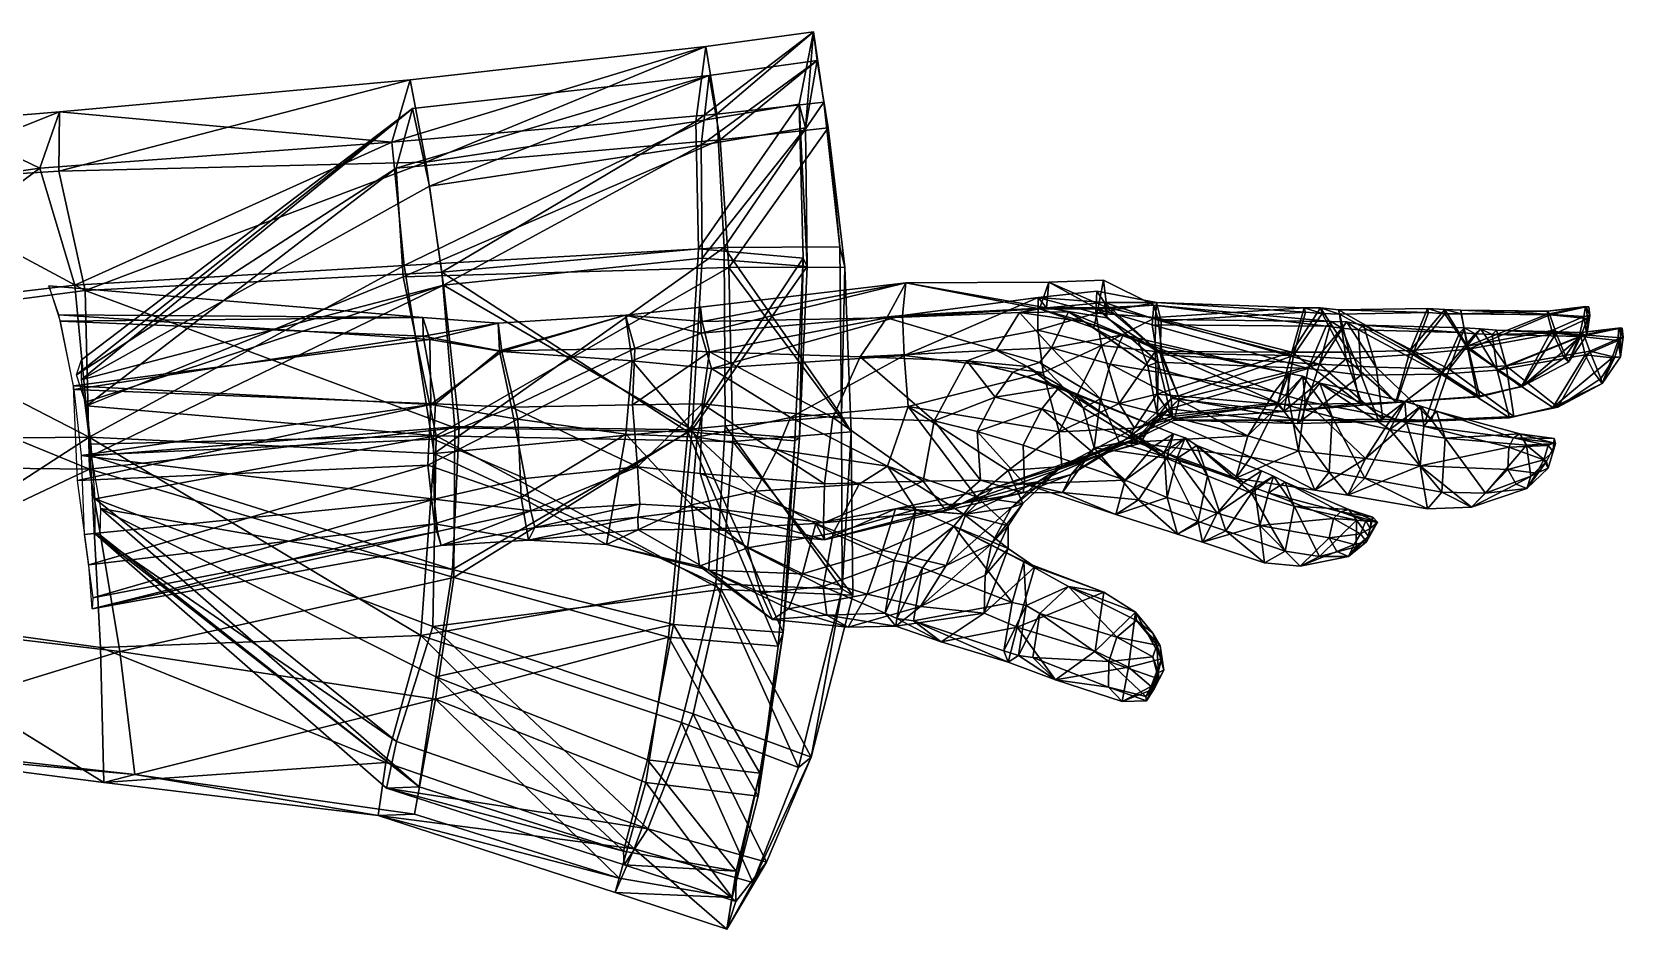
# Model space of a CAD drawing. Extents: x -64 to 64, y 0 to 156.
# Drawn here: x 41.94 to 63.91, y 111.47 to 123.87 of the extents above; entities that cross this region are included whole.
import ezdxf

# ---------------------------------------------------------------- set-up
doc = ezdxf.new("R2010")
doc.units = 0
doc.layers.add('shirts_sode', color=250, linetype='CONTINUOUS')
doc.layers.add('skin', color=250, linetype='CONTINUOUS')

msp = doc.modelspace()

# ---------------------------------------------------------------- meshes
at = {"layer": 'shirts_sode', "color": 250}
mesh = msp.add_polyface(dxfattribs=at)
corners = [(52.620612, 122.543221, 1.475917), (52.784213, 123.471459, -1.594135), (51.182075, 122.300721, 1.30367), (51.292857, 123.266457, -1.605441), (52.644947, 120.627045, 3.363917), (51.195625, 120.742905, 3.112313), (51.445278, 122.375702, -4.987808), (52.936279, 122.543465, -5.166666), (51.562198, 120.611702, -7.338428), (47.06583, 120.4832, -6.778331), (53.167217, 120.617378, -7.747781), (51.619713, 118.210022, -8.977443), (47.519707, 118.288116, -7.796187), (53.253609, 118.342384, -9.62451), (51.055576, 118.368683, 3.725294), (52.538067, 118.254868, 3.97111), (52.315586, 115.572235, 3.16816), (51.455952, 116.166916, -9.6789), (53.276329, 116.088219, -10.539282), (51.247386, 123.663643, -1.59485), (52.731532, 123.867936, -1.588747), (51.10696, 122.630089, 1.517515), (52.535247, 122.869118, 1.691462), (51.146042, 120.869347, 3.488569), (52.588504, 120.743805, 3.74238), (51.395424, 122.731628, -5.163879), (52.877453, 122.897903, -5.34284), (51.500934, 120.887474, -7.622125), (53.09428, 120.898041, -8.023787), (51.514896, 118.426956, -9.263699), (47.493328, 118.044029, -8.647459), (53.117413, 118.565369, -9.958086), (52.47541, 118.218743, 4.333421), (50.9949, 118.342598, 4.088996), (53.129532, 116.17189, -10.877325), (51.382561, 116.244194, -10.047707)]
mesh.append_faces([[corners[k] for k in face] for face in [(0, 1, 2), (3, 2, 1), (4, 0, 5), (2, 5, 0), (1, 6, 3), (7, 6, 1), (8, 9, 6), (8, 6, 7), (10, 8, 7), (11, 12, 8), (10, 13, 8), (11, 8, 13), (4, 14, 15), (4, 5, 14), (15, 14, 16), (17, 12, 11), (18, 11, 13), (19, 20, 21), (22, 21, 20), (23, 22, 24), (21, 22, 23), (20, 19, 25), (25, 26, 20), (27, 26, 25), (27, 28, 26), (29, 27, 30), (28, 27, 31), (29, 31, 27), (0, 22, 20), (20, 1, 0), (0, 4, 22), (24, 22, 4), (1, 20, 26), (7, 1, 26), (7, 26, 28), (10, 7, 28), (28, 31, 10), (13, 10, 31), (15, 32, 24), (4, 15, 24), (15, 16, 32), (24, 33, 23), (32, 33, 24), (34, 13, 31), (35, 29, 30), (31, 29, 34)]], dxfattribs={"color": 250})
mesh = msp.add_polyface(dxfattribs=at)
corners = [(46.968399, 121.986694, -4.728147), (47.06583, 120.4832, -6.778331), (42.692421, 118.702797, -3.091952), (47.519707, 118.288116, -7.796187), (42.759139, 118.170647, -3.359201), (47.430679, 121.73819, 1.063996), (47.192771, 122.807953, -1.616459), (42.617153, 119.061829, -1.268432), (42.624138, 119.337387, -1.776302), (42.556702, 119.129333, -2.515026), (42.814628, 117.41581, -3.145235), (51.292857, 123.266457, -1.605441), (51.182075, 122.300721, 1.30367), (51.195625, 120.742905, 3.112313), (47.623252, 120.368263, 2.734727), (51.445278, 122.375702, -4.987808), (51.562198, 120.611702, -7.338428), (51.055576, 118.368683, 3.725294), (47.838573, 118.416336, 3.064937), (47.746425, 116.442314, 2.574942), (42.755245, 118.012719, -0.739742), (42.663967, 118.749428, -0.767605), (47.078182, 120.642219, -7.077083), (46.911121, 122.342979, -4.902421), (42.529865, 120.368721, -6.420964), (42.731457, 118.271492, -7.44292), (47.493328, 118.044029, -8.647459), (47.599266, 120.548615, 3.13324), (42.672542, 120.296532, 2.490782), (47.377841, 122.068627, 1.28315), (42.309299, 121.945519, 0.926407), (47.161147, 123.206009, -1.590263), (42.321437, 122.762718, -1.451497), (51.247386, 123.663643, -1.59485), (51.10696, 122.630089, 1.517515), (51.146042, 120.869347, 3.488569), (51.395424, 122.731628, -5.163879), (51.500934, 120.887474, -7.622125), (47.780655, 118.397957, 3.432532), (50.9949, 118.342598, 4.088996), (47.766758, 116.331581, 3.00436), (42.734825, 117.827538, 2.506338)]
mesh.append_faces([[corners[k] for k in face] for face in [(0, 1, 2), (1, 3, 2), (4, 2, 3), (5, 6, 7), (8, 7, 6), (8, 6, 9), (0, 9, 6), (4, 3, 10), (11, 5, 12), (11, 6, 5), (13, 12, 14), (5, 14, 12), (15, 0, 11), (6, 11, 0), (0, 15, 1), (1, 16, 3), (13, 14, 17), (18, 17, 14), (18, 19, 17), (20, 19, 18), (20, 18, 14), (14, 5, 7), (21, 14, 7), (21, 20, 14), (22, 23, 24), (22, 25, 26), (27, 28, 29), (30, 29, 28), (29, 30, 31), (31, 32, 23), (33, 34, 29), (31, 33, 29), (29, 34, 27), (35, 27, 34), (31, 23, 33), (36, 33, 23), (23, 22, 36), (37, 36, 22), (22, 26, 37), (38, 39, 40), (35, 39, 27), (38, 27, 39), (27, 38, 28), (41, 28, 38), (41, 38, 40)]], dxfattribs={"color": 250})
mesh = msp.add_polyface(dxfattribs=at)
corners = [(42.692421, 118.702797, -3.091952), (42.556702, 119.129333, -2.515026), (46.968399, 121.986694, -4.728147), (39.061859, 115.892174, -5.549567), (35.587253, 116.007454, -4.809494), (38.961926, 114.010934, -3.591652), (34.786591, 114.916618, -0.626038), (39.15131, 114.078201, -0.691636), (38.976708, 118.23185, -6.555407), (43.360249, 113.610657, -1.269363), (43.152378, 115.308288, 1.460686), (38.55804, 115.850456, 1.919684), (42.930924, 113.501016, -4.473636), (42.886963, 115.36483, -6.610193), (42.731457, 118.271492, -7.44292), (42.049496, 121.982567, -4.252244), (42.529865, 120.368721, -6.420964), (46.911121, 122.342979, -4.902421), (47.078182, 120.642219, -7.077083), (42.734825, 117.827538, 2.506338), (38.215694, 117.876862, 2.183449), (35.988373, 120.275955, 1.84598), (37.936184, 121.994888, 1.296479), (38.15213, 119.702873, 2.517026), (36.670277, 121.557419, 0.877793), (38.69241, 123.397446, -1.423399), (35.152477, 116.306038, 1.554147), (39.885597, 121.793686, 0.97687), (42.321437, 122.762718, -1.451497), (42.309299, 121.945519, 0.926407), (42.672542, 120.296532, 2.490782), (40.704349, 122.629303, -1.440724), (37.925655, 122.198311, -4.105035), (40.100018, 121.703316, -4.129963), (39.379059, 119.997879, -5.881981), (36.832539, 120.485862, -5.155797), (36.624088, 122.249741, -1.349911), (47.161147, 123.206009, -1.590263), (35.512711, 117.960808, 2.344867)]
mesh.append_faces([[corners[k] for k in face] for face in [(0, 1, 2), (3, 4, 5), (5, 6, 7), (8, 4, 3), (9, 7, 10), (11, 10, 7), (12, 5, 9), (7, 9, 5), (13, 3, 12), (5, 12, 3), (14, 3, 13), (14, 8, 3), (15, 16, 17), (14, 18, 16), (10, 11, 19), (20, 19, 11), (21, 22, 23), (24, 25, 22), (11, 7, 6), (11, 26, 20), (27, 28, 29), (27, 22, 25), (27, 23, 22), (27, 29, 30), (27, 30, 23), (31, 27, 25), (31, 28, 27), (31, 15, 28), (31, 25, 32), (33, 31, 32), (33, 15, 31), (33, 34, 15), (33, 32, 35), (33, 35, 34), (36, 25, 24), (36, 32, 25), (8, 14, 34), (8, 34, 35), (16, 34, 14), (16, 15, 34), (28, 37, 29), (15, 17, 28), (20, 38, 23), (23, 30, 19), (23, 19, 20)]], dxfattribs={"color": 250})
mesh = msp.add_polyface(dxfattribs=at)
corners = [(47.28791, 113.44117, -1.696298), (47.518661, 114.958831, 1.030807), (42.886375, 117.285911, -0.997074), (42.878491, 116.921867, -1.95122), (42.812569, 116.933121, -2.593559), (46.83548, 113.422639, -4.93777), (47.477695, 115.65538, -8.118913), (42.814628, 117.41581, -3.145235), (47.519707, 118.288116, -7.796187), (47.746425, 116.442314, 2.574942), (42.755245, 118.012719, -0.739742), (50.442291, 113.814498, 1.145724), (50.80035, 115.684005, 2.928132), (50.109196, 112.549576, -2.205672), (50.119199, 112.361169, -5.756189), (50.446663, 112.862008, -8.200954), (51.072621, 114.44954, -9.490064), (46.975155, 114.065682, -6.734549), (51.055576, 118.368683, 3.725294), (51.455952, 116.166916, -9.6789), (47.223587, 113.064186, -1.578853), (43.360249, 113.610657, -1.269363), (47.511134, 114.652267, 1.287706), (43.152378, 115.308288, 1.460686), (46.721307, 113.04519, -5.004845), (42.930924, 113.501016, -4.473636), (42.886963, 115.36483, -6.610193), (47.309826, 115.531578, -8.46026), (42.731457, 118.271492, -7.44292), (47.493328, 118.044029, -8.647459), (47.766758, 116.331581, 3.00436), (42.734825, 117.827538, 2.506338), (50.416595, 113.499084, 1.390424), (50.72858, 115.506507, 3.279379), (50.050941, 112.180809, -2.062033), (49.993405, 111.981652, -5.768967), (50.256329, 112.585664, -8.41886), (50.911091, 114.330757, -9.766514), (46.826122, 113.775323, -6.965725), (50.9949, 118.342598, 4.088996), (51.382561, 116.244194, -10.047707)]
mesh.append_faces([[corners[k] for k in face] for face in [(0, 1, 2), (3, 0, 2), (3, 4, 0), (5, 0, 4), (6, 7, 8), (1, 9, 2), (10, 2, 9), (11, 12, 1), (9, 1, 12), (13, 11, 1), (0, 13, 1), (0, 5, 13), (14, 13, 5), (15, 6, 16), (14, 5, 15), (17, 5, 4), (17, 7, 6), (17, 4, 7), (17, 6, 15), (17, 15, 5), (12, 18, 9), (19, 6, 8), (20, 21, 22), (23, 22, 21), (24, 21, 20), (24, 25, 21), (26, 27, 28), (29, 28, 27), (22, 23, 30), (31, 30, 23), (32, 22, 33), (30, 33, 22), (34, 22, 32), (34, 20, 22), (35, 24, 34), (20, 34, 24), (36, 37, 27), (35, 36, 24), (38, 25, 24), (38, 27, 26), (38, 26, 25), (38, 36, 27), (38, 24, 36), (33, 30, 39), (40, 29, 27)]], dxfattribs={"color": 250})
mesh = msp.add_polyface(dxfattribs=at)
corners = [(50.442291, 113.814498, 1.145724), (51.992877, 113.629699, 1.048537), (50.80035, 115.684005, 2.928132), (52.315586, 115.572235, 3.16816), (51.662609, 112.275391, -2.31447), (50.109196, 112.549576, -2.205672), (50.119199, 112.361169, -5.756189), (51.661431, 111.854234, -5.833063), (51.072621, 114.44954, -9.490064), (52.698941, 113.848313, -10.111711), (52.08569, 112.400689, -8.775933), (50.446663, 112.862008, -8.200954), (51.055576, 118.368683, 3.725294), (51.455952, 116.166916, -9.6789), (47.477695, 115.65538, -8.118913), (53.276329, 116.088219, -10.539282), (51.619713, 118.210022, -8.977443), (52.246856, 115.384338, 3.514517), (51.970081, 113.311523, 1.289841), (50.72858, 115.506507, 3.279379), (50.416595, 113.499084, 1.390424), (51.609444, 111.91188, -2.156034), (50.050941, 112.180809, -2.062033), (49.993405, 111.981652, -5.768967), (51.536836, 111.474244, -5.823739), (50.256329, 112.585664, -8.41886), (51.892807, 112.118562, -8.983734), (50.911091, 114.330757, -9.766514), (52.52464, 113.707184, -10.454544), (52.47541, 118.218743, 4.333421), (50.9949, 118.342598, 4.088996), (53.129532, 116.17189, -10.877325), (53.253609, 118.342384, -9.62451), (51.382561, 116.244194, -10.047707), (47.309826, 115.531578, -8.46026), (51.514896, 118.426956, -9.263699)]
mesh.append_faces([[corners[k] for k in face] for face in [(0, 1, 2), (3, 2, 1), (1, 0, 4), (5, 4, 0), (4, 5, 6), (6, 7, 4), (8, 9, 10), (10, 11, 8), (6, 11, 7), (10, 7, 11), (2, 3, 12), (13, 8, 14), (15, 9, 13), (8, 13, 9), (15, 13, 16), (17, 18, 19), (20, 19, 18), (18, 21, 20), (22, 20, 21), (21, 23, 22), (24, 23, 21), (25, 26, 27), (28, 27, 26), (23, 24, 25), (26, 25, 24), (17, 3, 18), (1, 18, 3), (4, 21, 1), (18, 1, 21), (7, 24, 4), (21, 4, 24), (9, 28, 26), (10, 9, 26), (10, 26, 24), (7, 10, 24), (17, 29, 3), (30, 29, 17), (17, 19, 30), (31, 28, 9), (15, 31, 9), (15, 32, 31), (33, 34, 27), (27, 28, 33), (31, 33, 28), (33, 31, 35)]], dxfattribs={"color": 250})
at = {"layer": 'skin', "color": 250}
mesh = msp.add_polyface(dxfattribs=at)
corners = [(48.379368, 119.845459, -0.743464), (50.136528, 119.954224, -0.736372), (48.429096, 119.452713, 0.600245), (48.39632, 119.462158, -2.089383), (48.560806, 118.685364, -2.985954), (50.267544, 119.495949, -2.453973), (15.084571, 120.776764, -2.884468), (18.112642, 120.938728, -2.765112), (15.112987, 121.282227, -0.971346), (18.289597, 121.457367, -0.984048), (15.073586, 120.791153, 0.63922), (18.155706, 121.101677, 0.674052), (15.031249, 119.701271, 2.008968), (17.575287, 119.768768, 1.985738), (17.412228, 119.950714, -4.179911), (15.033746, 119.687797, -4.21403), (17.022417, 118.246208, -4.701697), (17.074663, 118.238396, 2.819344), (20.254829, 118.244888, -4.529907), (20.514679, 119.734421, -4.02036), (20.721357, 120.922081, -2.717237), (20.81879, 121.485123, -1.005445), (20.748539, 121.087708, 0.644719), (20.572868, 120.086136, 1.936731), (20.294977, 118.497254, 2.796577), (42.517624, 118.928261, -3.273546), (47.342346, 119.66481, -2.026204), (42.328686, 119.872757, -2.397151), (47.513412, 118.72969, -2.930016), (42.308819, 119.957253, 0.540664), (47.434509, 119.617104, 0.514085), (42.513935, 118.977814, 1.451513), (47.449204, 118.719986, 1.074775), (42.172432, 120.35997, -0.876591), (47.338039, 119.921555, -0.814556), (42.61697, 118.01654, -3.608908), (47.485748, 118.240806, -3.057846), (42.56979, 117.671936, 1.461322), (47.406914, 117.884239, 0.917681), (48.647827, 118.517197, 1.231057), (48.750496, 117.698753, -2.758205)]
mesh.append_faces([[corners[k] for k in face] for face in [(0, 1, 2), (3, 1, 0), (4, 5, 3), (6, 7, 8), (9, 8, 7), (10, 8, 11), (9, 11, 8), (12, 10, 13), (11, 13, 10), (14, 15, 16), (17, 12, 13), (14, 7, 6), (18, 14, 16), (19, 14, 18), (7, 20, 9), (21, 9, 20), (11, 9, 22), (21, 22, 9), (11, 23, 13), (22, 23, 11), (13, 24, 17), (24, 13, 23), (19, 20, 7), (7, 14, 19), (25, 26, 27), (26, 25, 28), (29, 30, 31), (32, 31, 30), (33, 34, 29), (30, 29, 34), (33, 27, 34), (26, 34, 27), (35, 28, 25), (28, 35, 36), (37, 31, 32), (38, 37, 32), (4, 28, 36), (3, 26, 28), (3, 28, 4), (39, 38, 32), (2, 39, 32), (2, 32, 30), (0, 2, 30), (0, 30, 34), (0, 34, 26), (0, 26, 3), (40, 4, 36)]], dxfattribs={"color": 250})
mesh = msp.add_polyface(dxfattribs=at)
corners = [(57.520519, 119.430107, 0.639628), (57.546772, 119.407852, 0.226558), (57.786812, 118.80088, 0.093252), (56.7496, 120.128326, 0.877027), (57.533535, 119.869537, 0.961298), (56.785458, 120.062576, -0.193996), (57.493439, 119.895592, -0.086944), (57.351494, 119.255043, -1.787173), (56.474613, 119.861321, -1.933728), (57.223026, 119.593048, -2.143461), (57.491131, 119.307282, -1.376871), (57.410702, 119.822739, -1.10901), (56.661468, 120.039352, -1.154526), (56.711708, 119.536147, 2.269201), (57.453575, 119.920249, 1.978519), (57.450207, 119.454673, 2.249077), (56.631291, 119.981528, 1.954227), (55.835896, 120.198028, 1.359292), (56.647747, 120.288078, 1.45883), (55.983406, 120.40908, -0.747063), (56.73959, 120.439422, -0.595587), (55.578743, 119.993546, -2.367323), (56.255749, 119.999184, -2.595155), (56.017281, 119.503792, -2.882365), (55.257111, 119.470124, -2.95674), (55.854565, 120.04084, -1.443355), (56.602169, 119.778961, -1.551595), (55.853329, 119.298661, -3.097731), (55.684013, 119.244782, -3.378444), (55.951839, 120.058082, 0.198873), (56.785126, 119.918907, 0.469348), (55.83102, 119.746093, 2.058037), (55.904984, 119.162673, 2.216341), (57.471447, 120.12738, 1.492221), (57.433697, 120.092758, -0.631965), (57.009548, 119.681206, -2.662136), (56.828049, 119.276574, -3.049013), (56.954994, 118.73574, 2.163487), (59.09969, 118.897812, -3.365121)]
mesh.append_faces([[corners[k] for k in face] for face in [(0, 1, 2), (3, 0, 4), (5, 6, 1), (7, 8, 9), (10, 11, 12), (13, 14, 15), (16, 14, 13), (17, 3, 18), (19, 12, 20), (21, 22, 8), (20, 5, 19), (22, 21, 23), (24, 23, 21), (25, 12, 19), (21, 8, 25), (26, 10, 12), (26, 25, 8), (26, 12, 25), (7, 10, 26), (7, 26, 8), (27, 24, 28), (27, 23, 24), (29, 19, 5), (29, 3, 17), (30, 0, 3), (30, 29, 5), (30, 3, 29), (1, 0, 30), (1, 30, 5), (31, 13, 32), (31, 16, 13), (3, 4, 33), (3, 33, 18), (16, 18, 33), (16, 33, 14), (17, 18, 16), (17, 16, 31), (5, 20, 34), (5, 34, 6), (34, 20, 12), (34, 12, 11), (35, 9, 8), (35, 8, 22), (23, 36, 35), (23, 35, 22), (15, 37, 13), (35, 36, 38)]], dxfattribs={"color": 250})
mesh = msp.add_polyface(dxfattribs=at)
corners = [(51.19387, 118.727914, -3.350657), (50.231136, 118.716507, -3.162422), (50.299854, 117.857918, -2.966349), (51.166321, 117.769349, -3.072624), (53.376335, 119.380456, -3.475615), (53.74728, 119.915711, -2.063487), (51.296394, 119.450188, -2.811824), (50.267544, 119.495949, -2.453973), (51.048328, 117.333404, 2.088674), (50.142292, 118.312866, 1.623153), (51.126026, 118.270629, 1.965383), (51.933506, 117.522185, 2.578449), (50.229069, 119.325782, 0.891489), (51.32473, 119.219993, 1.246527), (51.194263, 119.868759, -1.702274), (50.136528, 119.954224, -0.736372), (51.173683, 120.063331, -0.65237), (51.181179, 119.708076, 0.566786), (54.007591, 120.402702, -0.549156), (53.962013, 119.951163, 1.127175), (51.319832, 117.286927, -2.026283), (52.999428, 118.540261, -3.772142), (52.229858, 118.093917, 2.397006), (52.416786, 118.542563, 1.952638), (54.03822, 118.692069, 2.044148), (53.753784, 117.86946, 2.302743), (53.363053, 117.62265, 2.768628), (53.984837, 119.396583, 1.853732), (52.884148, 117.626817, -3.557189), (54.248691, 117.663476, -3.807973), (50.332283, 117.342514, -2.031225), (48.750496, 117.698753, -2.758205), (48.829967, 117.251015, -2.03653), (48.429096, 119.452713, 0.600245), (48.39632, 119.462158, -2.089383), (48.560806, 118.685364, -2.985954), (48.647827, 118.517197, 1.231057), (49.872234, 116.787605, 0.946742), (48.693947, 117.436401, 0.675138)]
mesh.append_faces([[corners[k] for k in face] for face in [(0, 1, 2), (3, 0, 2), (4, 5, 6), (1, 0, 6), (1, 6, 7), (8, 9, 10), (8, 10, 11), (10, 9, 12), (10, 12, 13), (14, 6, 5), (14, 7, 6), (15, 7, 14), (15, 14, 16), (17, 15, 16), (17, 16, 18), (17, 18, 19), (12, 15, 17), (12, 17, 13), (2, 20, 3), (6, 0, 21), (6, 21, 4), (18, 16, 14), (18, 14, 5), (10, 22, 11), (23, 24, 25), (26, 11, 22), (13, 19, 27), (17, 19, 13), (23, 22, 10), (23, 10, 13), (25, 26, 22), (25, 22, 23), (27, 23, 13), (0, 3, 28), (0, 28, 21), (21, 28, 29), (30, 20, 2), (31, 32, 2), (33, 15, 12), (34, 7, 15), (7, 35, 1), (36, 33, 12), (9, 36, 12), (35, 31, 2), (35, 2, 1), (9, 37, 38), (9, 38, 36)]], dxfattribs={"color": 250})
mesh = msp.add_polyface(dxfattribs=at)
corners = [(54.837086, 117.204742, -0.176272), (55.212841, 117.563461, -1.039876), (53.866592, 117.280052, -0.892441), (55.241242, 118.820771, -4.126309), (54.993027, 118.346681, -4.240346), (55.884571, 118.65915, -4.311389), (54.147492, 117.270393, 3.013193), (54.810063, 117.206016, 2.484123), (54.671185, 117.040802, 3.158131), (55.832859, 117.653488, 0.126291), (55.46835, 117.298553, 0.808095), (54.851944, 119.324746, -3.677664), (55.487339, 119.16697, -3.843849), (55.684013, 119.244782, -3.378444), (55.257111, 119.470124, -2.95674), (53.74728, 119.915711, -2.063487), (53.376335, 119.380456, -3.475615), (55.578743, 119.993546, -2.367323), (55.854565, 120.04084, -1.443355), (55.983406, 120.40908, -0.747063), (54.007591, 120.402702, -0.549156), (55.951839, 120.058082, 0.198873), (53.962013, 119.951163, 1.127175), (55.835896, 120.198028, 1.359292), (55.83102, 119.746093, 2.058037), (55.904984, 119.162673, 2.216341), (53.984837, 119.396583, 1.853732), (54.03822, 118.692069, 2.044148), (53.753784, 117.86946, 2.302743), (54.985794, 117.444953, 2.27586), (56.125286, 118.344962, 2.128235), (55.419922, 117.808959, 2.190177), (54.397942, 118.495095, -4.108632), (52.999428, 118.540261, -3.772142), (54.558037, 117.25882, -3.068548), (55.63044, 117.50068, -3.256852), (55.040817, 117.6746, -3.855764), (54.779308, 117.355324, -2.07745), (54.248691, 117.663476, -3.807973), (52.869217, 117.087815, -2.809662), (53.363053, 117.62265, 2.768628), (53.005802, 116.942986, 2.992053), (52.416786, 118.542563, 1.952638), (55.645836, 117.625573, -3.958564), (55.630039, 118.159295, -4.389101), (55.625488, 117.35427, 1.812107), (55.41948, 117.04621, 2.048626)]
mesh.append_faces([[corners[k] for k in face] for face in [(0, 1, 2), (3, 4, 5), (6, 7, 8), (9, 1, 0), (10, 9, 0), (11, 3, 12), (13, 11, 12), (14, 15, 16), (14, 17, 15), (11, 13, 14), (11, 14, 16), (18, 19, 20), (21, 22, 20), (21, 20, 19), (21, 23, 22), (24, 25, 26), (26, 22, 23), (24, 26, 23), (27, 26, 25), (28, 29, 7), (6, 28, 7), (27, 25, 30), (27, 30, 31), (32, 4, 3), (16, 33, 32), (11, 16, 32), (11, 32, 3), (34, 35, 36), (34, 37, 35), (38, 39, 34), (38, 34, 36), (37, 2, 1), (40, 28, 6), (40, 6, 41), (27, 31, 29), (27, 29, 28), (26, 27, 42), (33, 38, 32), (36, 4, 32), (36, 32, 38), (43, 44, 4), (43, 4, 36), (29, 31, 45), (29, 45, 46), (7, 29, 46), (15, 17, 18), (15, 18, 20)]], dxfattribs={"color": 250})
mesh = msp.add_polyface(dxfattribs=at)
corners = [(57.433697, 120.092758, -0.631965), (59.883736, 119.869392, -0.408952), (57.493439, 119.895592, -0.086944), (57.410702, 119.822739, -1.10901), (59.814011, 119.80423, -1.09362), (57.711704, 118.506332, -0.590591), (59.416809, 118.457008, -1.059155), (57.648315, 118.661591, -1.188172), (57.786812, 118.80088, 0.093252), (59.467728, 118.504868, -0.204277), (59.718735, 119.277031, 0.009066), (57.546772, 119.407852, 0.226558), (59.565662, 119.21743, -1.423044), (57.491131, 119.307282, -1.376871), (59.490414, 119.112762, -2.780882), (59.286633, 118.835182, -3.40759), (59.522069, 118.765312, -3.436432), (59.297219, 119.149086, -2.752185), (59.09969, 118.897812, -3.365121), (59.144382, 118.742523, -2.150544), (59.429764, 118.083016, -3.528977), (58.730045, 118.288193, -3.454571), (59.894653, 118.551414, -2.316562), (57.009548, 119.681206, -2.662136), (57.223026, 119.593048, -2.143461), (57.239322, 118.182259, -2.251665), (57.484211, 118.564163, -1.748639), (58.772129, 117.991791, -2.072856), (57.351494, 119.255043, -1.787173), (56.828049, 119.276574, -3.049013), (59.336456, 119.444702, 2.324249), (59.50766, 120.055054, 1.934016), (59.736084, 120.05452, 1.957909), (59.22723, 118.623589, 1.220408), (59.141254, 118.722641, 2.070479), (60.275459, 118.735565, 2.098024), (57.471447, 120.12738, 1.492221), (57.453575, 119.920249, 1.978519), (57.533535, 119.869537, 0.961298), (59.525269, 119.997032, 1.245577), (57.679348, 118.556717, 1.95675), (57.474277, 118.865707, 2.163964), (57.450207, 119.454673, 2.249077), (57.67025, 118.805748, 0.866497), (59.362915, 119.39846, 0.883798), (57.520519, 119.430107, 0.639628), (57.689445, 118.522148, 1.474286)]
mesh.append_faces([[corners[k] for k in face] for face in [(0, 1, 2), (0, 3, 4), (0, 4, 1), (5, 6, 7), (5, 8, 9), (5, 9, 6), (10, 11, 2), (10, 2, 1), (10, 9, 8), (10, 8, 11), (7, 6, 12), (7, 12, 13), (3, 13, 12), (3, 12, 4), (14, 15, 16), (15, 17, 18), (17, 15, 14), (19, 17, 14), (20, 16, 15), (21, 15, 18), (15, 21, 20), (22, 19, 14), (23, 17, 24), (23, 18, 17), (25, 26, 27), (19, 28, 24), (19, 24, 17), (19, 27, 26), (19, 26, 28), (29, 21, 18), (30, 31, 32), (33, 34, 35), (36, 31, 37), (36, 38, 39), (36, 39, 31), (40, 41, 34), (30, 42, 37), (30, 37, 31), (30, 34, 41), (30, 41, 42), (43, 33, 44), (43, 44, 45), (38, 45, 44), (38, 44, 39), (46, 33, 43), (34, 33, 46), (34, 46, 40)]], dxfattribs={"color": 250})
mesh = msp.add_polyface(dxfattribs=at)
corners = [(60.095303, 119.862175, -0.41276), (60.258366, 119.751022, -1.123688), (60.330353, 119.818161, -0.443722), (60.027348, 119.776413, -1.119406), (59.883736, 119.869392, -0.408952), (59.814011, 119.80423, -1.09362), (60.503658, 119.238067, -0.066978), (59.718735, 119.277031, 0.009066), (60.29427, 119.127053, -1.42726), (59.565662, 119.21743, -1.423044), (60.594764, 118.520035, -0.316935), (60.539284, 118.48555, -1.088128), (59.467728, 118.504868, -0.204277), (59.416809, 118.457008, -1.059155), (60.89832, 118.76448, -3.087683), (60.692604, 118.375122, -2.522867), (59.7239, 119.015846, -2.830003), (59.894653, 118.551414, -2.316562), (59.429764, 118.083016, -3.528977), (60.357296, 117.972931, -3.614498), (59.522069, 118.765312, -3.436432), (60.718392, 118.536484, -3.630726), (59.490414, 119.112762, -2.780882), (59.855129, 117.786941, -2.336303), (59.144382, 118.742523, -2.150544), (60.972782, 119.466187, 2.34519), (60.12962, 119.445763, 2.343069), (59.98233, 120.026352, 1.954437), (59.995331, 119.967133, 1.270097), (60.08979, 119.349586, 0.966241), (61.011448, 119.409698, 1.136456), (61.224808, 119.991455, 1.388072), (59.736084, 120.05452, 1.957909), (59.757935, 119.977097, 1.246991), (59.50766, 120.055054, 1.934016), (59.525269, 119.997032, 1.245577), (59.362915, 119.39846, 0.883798), (60.776634, 118.754242, 2.154409), (60.784321, 118.747368, 1.346216), (60.275459, 118.735565, 2.098024), (60.315296, 118.710831, 1.326161), (59.22723, 118.623589, 1.220408), (59.141254, 118.722641, 2.070479), (59.336456, 119.444702, 2.324249)]
mesh.append_faces([[corners[k] for k in face] for face in [(0, 1, 2), (0, 3, 1), (4, 3, 0), (4, 5, 3), (6, 0, 2), (7, 4, 0), (8, 1, 3), (9, 3, 5), (10, 11, 12), (13, 12, 11), (11, 8, 13), (9, 13, 8), (6, 10, 7), (12, 7, 10), (3, 9, 8), (6, 7, 0), (14, 15, 16), (17, 16, 15), (18, 19, 20), (21, 20, 19), (21, 14, 16), (16, 20, 21), (22, 20, 16), (17, 22, 16), (17, 23, 24), (25, 26, 27), (28, 29, 30), (28, 31, 27), (32, 28, 27), (33, 28, 32), (34, 33, 32), (35, 33, 34), (26, 32, 27), (29, 28, 33), (36, 33, 35), (37, 38, 39), (40, 39, 38), (40, 41, 39), (38, 29, 40), (40, 29, 41), (36, 41, 29), (42, 43, 39), (26, 39, 43), (25, 37, 26), (39, 26, 37), (33, 36, 29), (26, 43, 32)]], dxfattribs={"color": 250})
mesh = msp.add_polyface(dxfattribs=at)
corners = [(60.330353, 119.818161, -0.443722), (61.509216, 119.209945, -0.190244), (60.503658, 119.238067, -0.066978), (61.722351, 119.779365, -0.56932), (60.258366, 119.751022, -1.123688), (60.29427, 119.127053, -1.42726), (61.399044, 119.138115, -1.394124), (61.658959, 119.715828, -1.178286), (61.94545, 119.766258, -0.592317), (62.103943, 119.687889, -1.185179), (62.166725, 119.745926, -0.625008), (61.868061, 119.697632, -1.204084), (62.172779, 119.195214, -1.430967), (62.298161, 119.255775, -0.24707), (62.343822, 118.538491, -1.24935), (61.268936, 118.502891, -0.345146), (62.402416, 118.553169, -0.480137), (60.972782, 119.466187, 2.34519), (59.98233, 120.026352, 1.954437), (61.211769, 120.047707, 2.001314), (61.224808, 119.991455, 1.388072), (59.995331, 119.967133, 1.270097), (61.011448, 119.409698, 1.136456), (61.451534, 120.033333, 2.006725), (61.675903, 119.971802, 1.435172), (61.67073, 120.022697, 1.999824), (61.449661, 119.971771, 1.388681), (61.77948, 119.483498, 1.193592), (61.761959, 119.52816, 2.38445), (62.507561, 118.965607, 2.193803), (62.525524, 118.973114, 1.486698), (61.901711, 118.830284, 2.156291), (60.08979, 119.349586, 0.966241), (60.784321, 118.747368, 1.346216), (61.935398, 118.825569, 1.385703), (60.776634, 118.754242, 2.154409), (62.871418, 120.0093, 1.790822), (62.899742, 119.957611, 1.515982), (62.871292, 119.969872, 2.111563), (62.98917, 119.707245, 1.326563), (62.929787, 119.743614, 2.353211)]
mesh.append_faces([[corners[k] for k in face] for face in [(0, 1, 2), (1, 0, 3), (4, 5, 6), (7, 4, 6), (8, 9, 10), (8, 11, 9), (3, 11, 8), (3, 7, 11), (7, 3, 0), (4, 7, 0), (12, 9, 11), (6, 11, 7), (13, 8, 10), (1, 3, 8), (12, 6, 14), (1, 15, 2), (13, 16, 1), (8, 13, 1), (11, 6, 12), (17, 18, 19), (20, 21, 22), (23, 24, 25), (26, 24, 23), (19, 26, 23), (20, 26, 19), (20, 19, 18), (27, 24, 26), (22, 26, 20), (28, 23, 25), (17, 19, 23), (29, 30, 31), (22, 32, 33), (34, 22, 33), (27, 22, 34), (35, 17, 31), (28, 31, 17), (36, 24, 37), (36, 38, 25), (36, 25, 24), (28, 25, 38), (27, 37, 24), (28, 29, 31), (27, 34, 30), (30, 39, 27), (40, 29, 28), (23, 28, 17), (26, 22, 27)]], dxfattribs={"color": 250})
mesh = msp.add_polyface(dxfattribs=at)
corners = [(63.901485, 119.772919, -0.997933), (63.914219, 119.65171, -1.014609), (63.877663, 119.780716, -0.84025), (63.877865, 119.642601, -0.638013), (63.849224, 119.769379, -1.147952), (63.844975, 119.605805, -1.316693), (63.877079, 119.380012, -0.966256), (63.800316, 119.374489, -0.690681), (63.332321, 119.7173, -0.975309), (62.103943, 119.687889, -1.185179), (63.327415, 119.661514, -1.250857), (63.370239, 119.681686, -0.656257), (62.166725, 119.745926, -0.625008), (62.298161, 119.255775, -0.24707), (63.455559, 119.457771, -0.420001), (62.172779, 119.195214, -1.430967), (63.391556, 119.407898, -1.446283), (63.438579, 120.07045, 1.837192), (63.453777, 119.94973, 1.820417), (63.396164, 120.07605, 1.99057), (63.373089, 119.935181, 2.189501), (63.404487, 120.068817, 1.681779), (63.421654, 119.907707, 1.511843), (63.414635, 119.677177, 1.860269), (63.305347, 119.666565, 2.124437), (63.331238, 119.666519, 1.585244), (61.761959, 119.52816, 2.38445), (62.871292, 119.969872, 2.111563), (62.929787, 119.743614, 2.353211), (61.77948, 119.483498, 1.193592), (62.98917, 119.707245, 1.326563), (62.899742, 119.957611, 1.515982), (62.871418, 120.0093, 1.790822), (63.088703, 119.456619, 1.525251), (63.099655, 119.367134, 2.216149), (63.160526, 119.305351, 1.871131)]
mesh.append_faces([[corners[k] for k in face] for face in [(0, 1, 2), (1, 3, 2), (1, 4, 5), (0, 4, 1), (3, 1, 6), (3, 6, 7), (5, 6, 1), (8, 9, 10), (8, 11, 12), (8, 12, 9), (13, 12, 11), (13, 11, 14), (15, 10, 9), (4, 0, 8), (4, 8, 10), (8, 0, 2), (8, 2, 11), (14, 3, 7), (3, 14, 11), (3, 11, 2), (10, 16, 5), (10, 5, 4), (17, 18, 19), (18, 20, 19), (18, 21, 22), (17, 21, 18), (20, 18, 23), (20, 23, 24), (22, 25, 23), (22, 23, 18), (26, 27, 28), (29, 30, 31), (21, 17, 32), (21, 32, 31), (32, 17, 19), (32, 19, 27), (30, 33, 25), (30, 25, 22), (28, 20, 24), (28, 24, 34), (35, 24, 23), (35, 23, 25), (35, 25, 33), (20, 28, 27), (20, 27, 19), (31, 30, 22), (31, 22, 21)]], dxfattribs={"color": 250})
mesh = msp.add_polyface(dxfattribs=at)
corners = [(63.844975, 119.605805, -1.316693), (63.761429, 119.366531, -1.228891), (63.877079, 119.380012, -0.966256), (63.010117, 118.682258, -0.516918), (62.943722, 118.680641, -1.221247), (62.402416, 118.553169, -0.480137), (62.343822, 118.538491, -1.24935), (62.172779, 119.195214, -1.430967), (63.391556, 119.407898, -1.446283), (63.327415, 119.661514, -1.250857), (62.298161, 119.255775, -0.24707), (63.51162, 119.158684, -1.256988), (63.455559, 119.457771, -0.420001), (63.604324, 119.078537, -0.570868), (63.622993, 119.011299, -0.920096), (63.800316, 119.374489, -0.690681), (62.956231, 118.192825, -3.767889), (62.946373, 118.072571, -3.745971), (62.962552, 118.251518, -3.620145), (62.978638, 118.182815, -3.385967), (62.877083, 118.156212, -3.901384), (62.816842, 117.955017, -4.006005), (62.877968, 117.840927, -3.608662), (62.853131, 117.931999, -3.338662), (62.715622, 117.773903, -3.83626), (62.398575, 118.262619, -3.65708), (62.334866, 118.130722, -3.897074), (62.488766, 118.316581, -3.351497), (62.322613, 117.823242, -4.006367), (62.580826, 118.159172, -3.068299), (62.639168, 117.730041, -3.106041), (62.583958, 117.560738, -3.414193), (62.436039, 117.622078, -3.763517), (62.525524, 118.973114, 1.486698), (63.088703, 119.456619, 1.525251), (62.98917, 119.707245, 1.326563), (62.929787, 119.743614, 2.353211), (63.099655, 119.367134, 2.216149), (62.507561, 118.965607, 2.193803), (63.160526, 119.305351, 1.871131), (63.305347, 119.666565, 2.124437)]
mesh.append_faces([[corners[k] for k in face] for face in [(0, 1, 2), (3, 4, 5), (6, 5, 4), (7, 8, 9), (10, 3, 5), (4, 11, 8), (4, 8, 7), (12, 13, 3), (12, 3, 10), (14, 3, 13), (14, 11, 4), (14, 4, 3), (8, 11, 1), (8, 1, 0), (12, 15, 13), (14, 13, 15), (14, 15, 2), (14, 2, 1), (14, 1, 11), (16, 17, 18), (17, 19, 18), (17, 20, 21), (16, 20, 17), (19, 17, 22), (19, 22, 23), (21, 24, 22), (21, 22, 17), (20, 16, 25), (20, 25, 26), (25, 16, 18), (25, 18, 27), (28, 24, 21), (29, 19, 23), (29, 23, 30), (31, 30, 23), (31, 23, 22), (31, 22, 24), (31, 24, 32), (19, 29, 27), (19, 27, 18), (26, 21, 20), (33, 34, 35), (36, 37, 38), (39, 38, 37), (39, 34, 33), (39, 33, 38), (39, 37, 40)]], dxfattribs={"color": 250})
mesh = msp.add_polyface(dxfattribs=at)
corners = [(57.491131, 119.307282, -1.376871), (57.484211, 118.564163, -1.748639), (57.648315, 118.661591, -1.188172), (57.351494, 119.255043, -1.787173), (57.786812, 118.80088, 0.093252), (57.67025, 118.805748, 0.866497), (57.520519, 119.430107, 0.639628), (54.993027, 118.346681, -4.240346), (55.630039, 118.159295, -4.389101), (55.884571, 118.65915, -4.311389), (56.128899, 118.965699, -4.01129), (55.241242, 118.820771, -4.126309), (57.290749, 118.28759, 0.523257), (57.112366, 118.153099, -1.269087), (57.220467, 118.258423, -0.512145), (57.711704, 118.506332, -0.590591), (57.474277, 118.865707, 2.163964), (57.679348, 118.556717, 1.95675), (57.165032, 118.395591, 1.914706), (56.954994, 118.73574, 2.163487), (56.695915, 118.797036, -3.093896), (56.828049, 119.276574, -3.049013), (56.017281, 119.503792, -2.882365), (55.684013, 119.244782, -3.378444), (56.351612, 118.856911, -3.614592), (56.457928, 118.672829, -3.348166), (56.800617, 118.06379, -1.989128), (57.239322, 118.182259, -2.251665), (56.956714, 118.191178, -2.812291), (56.610348, 118.123039, -3.285862), (55.487339, 119.16697, -3.843849), (55.853329, 119.298661, -3.097731), (57.450207, 119.454673, 2.249077), (56.711708, 119.536147, 2.269201), (56.125286, 118.344962, 2.128235), (55.904984, 119.162673, 2.216341), (57.689445, 118.522148, 1.474286), (57.088833, 118.257301, 1.50251), (56.160675, 117.863265, 1.684022), (58.730045, 118.288193, -3.454571), (57.57716, 118.061714, -4.818814), (57.704926, 118.313423, -4.263809), (57.429066, 118.139137, -4.752051), (57.609394, 117.98159, -3.745118), (57.038681, 117.677719, -4.777456)]
mesh.append_faces([[corners[k] for k in face] for face in [(0, 1, 2), (3, 1, 0), (4, 5, 6), (7, 8, 9), (10, 11, 9), (12, 5, 4), (2, 1, 13), (14, 12, 4), (14, 4, 15), (2, 13, 14), (2, 14, 15), (16, 17, 18), (19, 16, 18), (20, 21, 22), (23, 24, 25), (26, 27, 28), (1, 27, 26), (1, 26, 13), (29, 28, 20), (29, 20, 25), (30, 11, 10), (30, 24, 23), (10, 24, 30), (31, 20, 22), (25, 20, 31), (25, 31, 23), (32, 16, 19), (33, 19, 34), (33, 34, 35), (36, 18, 17), (37, 5, 12), (37, 38, 18), (37, 18, 36), (37, 36, 5), (18, 38, 34), (18, 34, 19), (28, 39, 20), (21, 20, 39), (40, 41, 42), (10, 41, 24), (10, 9, 42), (10, 42, 41), (43, 25, 24), (43, 24, 41), (43, 29, 25), (9, 8, 44), (9, 44, 42)]], dxfattribs={"color": 250})
mesh = msp.add_polyface(dxfattribs=at)
corners = [(61.268936, 118.502891, -0.345146), (61.178253, 118.486481, -1.14827), (60.594764, 118.520035, -0.316935), (60.539284, 118.48555, -1.088128), (62.402416, 118.553169, -0.480137), (62.343822, 118.538491, -1.24935), (61.399044, 119.138115, -1.394124), (60.29427, 119.127053, -1.42726), (60.503658, 119.238067, -0.066978), (61.509216, 119.209945, -0.190244), (62.172779, 119.195214, -1.430967), (62.943722, 118.680641, -1.221247), (61.120919, 118.697777, -3.135126), (61.161808, 118.421578, -3.689433), (61.334187, 118.62838, -3.19047), (60.923455, 118.468514, -3.677575), (60.89832, 118.76448, -3.087683), (60.718392, 118.536484, -3.630726), (61.109409, 117.875191, -3.7692), (60.357296, 117.972931, -3.614498), (61.457237, 118.255508, -2.69444), (60.692604, 118.375122, -2.522867), (61.40958, 117.509506, -2.699602), (61.209774, 117.280503, -3.408654), (60.347572, 117.704048, -2.410723), (62.011814, 117.496368, -2.852351), (61.818497, 117.300659, -3.503834), (60.11129, 117.468514, -3.146882), (62.398575, 118.262619, -3.65708), (62.334866, 118.130722, -3.897074), (62.488766, 118.316581, -3.351497), (62.580826, 118.159172, -3.068299), (62.322613, 117.823242, -4.006367), (62.436039, 117.622078, -3.763517), (62.639168, 117.730041, -3.106041), (62.583958, 117.560738, -3.414193), (62.715622, 117.773903, -3.83626), (62.816842, 117.955017, -4.006005), (60.784321, 118.747368, 1.346216), (60.776634, 118.754242, 2.154409), (61.901711, 118.830284, 2.156291), (61.935398, 118.825569, 1.385703), (62.525524, 118.973114, 1.486698)]
mesh.append_faces([[corners[k] for k in face] for face in [(0, 1, 2), (3, 2, 1), (1, 0, 4), (5, 1, 4), (1, 6, 3), (7, 3, 6), (5, 6, 1), (2, 8, 0), (0, 9, 4), (10, 5, 11), (12, 13, 14), (12, 15, 13), (16, 15, 12), (16, 17, 15), (18, 13, 15), (19, 15, 17), (20, 12, 14), (21, 16, 12), (22, 23, 24), (25, 26, 22), (23, 22, 26), (23, 18, 27), (20, 22, 21), (24, 21, 22), (28, 13, 29), (28, 30, 14), (28, 14, 13), (20, 14, 30), (20, 30, 31), (18, 32, 29), (18, 29, 13), (20, 25, 22), (18, 23, 26), (26, 33, 32), (26, 32, 18), (31, 34, 25), (31, 25, 20), (35, 25, 34), (35, 33, 26), (35, 26, 25), (32, 33, 36), (29, 32, 37), (12, 20, 21), (15, 19, 18), (38, 39, 40), (41, 38, 40), (41, 40, 42)]], dxfattribs={"color": 250})
mesh = msp.add_polyface(dxfattribs=at)
corners = [(58.56306, 117.704018, -2.849861), (58.772129, 117.991791, -2.072856), (59.656948, 117.537644, -3.041532), (59.429764, 118.083016, -3.528977), (58.730045, 118.288193, -3.454571), (59.144382, 118.742523, -2.150544), (59.855129, 117.786941, -2.336303), (57.239322, 118.182259, -2.251665), (56.956714, 118.191178, -2.812291), (58.921425, 117.806297, -4.750018), (58.779301, 117.497436, -4.251668), (58.027417, 118.152649, -4.387518), (58.17461, 117.736847, -3.978446), (57.617283, 117.434784, -4.898682), (58.309567, 117.21769, -5.119789), (57.74915, 117.974548, -4.869659), (58.671631, 117.644585, -5.182263), (59.013912, 117.500374, -5.289082), (59.085427, 117.732345, -4.818378), (58.822197, 117.568085, -5.248626), (59.245335, 117.648338, -4.89613), (57.86327, 118.260406, -4.319291), (57.57716, 118.061714, -4.818814), (57.704926, 118.313423, -4.263809), (58.897823, 117.0513, -5.346988), (59.369198, 117.318084, -4.49535), (57.609394, 117.98159, -3.745118), (57.758072, 116.929894, -4.552125), (58.044365, 117.102844, -3.987475), (58.10617, 116.81958, -4.696777), (58.427246, 116.97657, -4.111797), (57.222347, 117.402512, -3.628004), (59.247215, 116.696327, -4.489288), (58.963047, 116.535675, -5.056351), (59.453422, 116.488152, -5.215307), (59.915962, 117.147003, -5.603372), (59.855545, 116.87941, -5.701335)]
mesh.append_faces([[corners[k] for k in face] for face in [(0, 1, 2), (2, 3, 0), (4, 0, 3), (1, 5, 6), (7, 1, 0), (8, 0, 4), (9, 10, 11), (12, 11, 10), (13, 14, 15), (16, 15, 14), (17, 18, 19), (18, 17, 20), (19, 9, 16), (9, 19, 18), (16, 9, 11), (11, 15, 16), (15, 21, 22), (21, 15, 11), (23, 22, 21), (24, 17, 19), (14, 19, 16), (25, 18, 20), (10, 9, 18), (12, 21, 11), (26, 23, 21), (27, 28, 29), (30, 29, 28), (28, 27, 31), (32, 33, 30), (29, 30, 33), (33, 32, 34), (29, 14, 27), (13, 27, 14), (33, 24, 29), (14, 29, 24), (12, 28, 26), (10, 30, 12), (28, 12, 30), (25, 32, 10), (30, 10, 32), (24, 35, 17), (24, 33, 34), (34, 36, 24), (18, 25, 10), (19, 14, 24), (12, 26, 21)]], dxfattribs={"color": 250})
mesh = msp.add_polyface(dxfattribs=at)
corners = [(15.091225, 114.380646, -0.385938), (14.751031, 114.963615, -2.525734), (14.180958, 114.196533, -0.455767), (14.662856, 115.140061, 1.489069), (14.969734, 118.305725, 2.667604), (14.921204, 116.368027, 2.658772), (13.99554, 116.445114, 2.610256), (16.732832, 115.275467, 1.518599), (16.764351, 114.462784, -0.303802), (16.795877, 114.799507, -2.417522), (16.827221, 116.409431, -4.107781), (14.797582, 116.3694, -4.213988), (17.074663, 118.238396, 2.819344), (16.732428, 116.467232, 2.539041), (14.89791, 118.124908, -4.68076), (17.022417, 118.246208, -4.701697), (19.736918, 115.298279, 1.492481), (19.626303, 114.658981, -0.326641), (19.960106, 116.579415, 2.496919), (20.294977, 118.497254, 2.796577), (19.687506, 115.00354, -2.374958), (19.946003, 116.478882, -3.949301), (20.254829, 118.244888, -4.529907), (42.725651, 116.507088, 0.56523), (47.500198, 117.072815, 0.180716), (42.771061, 115.897568, -0.858654), (47.590591, 116.771347, -0.926252), (47.538155, 116.964416, -2.040766), (42.779331, 116.049011, -2.243802), (47.493408, 117.413208, -2.773627), (42.662121, 116.923141, -3.175712), (42.61697, 118.01654, -3.608908), (47.485748, 118.240806, -3.057846), (42.56979, 117.671936, 1.461322), (47.406914, 117.884239, 0.917681), (48.794945, 116.847534, -0.241343), (48.885841, 117.01976, -0.845477), (48.829967, 117.251015, -2.03653), (48.750496, 117.698753, -2.758205), (48.647827, 118.517197, 1.231057), (48.693947, 117.436401, 0.675138)]
mesh.append_faces([[corners[k] for k in face] for face in [(0, 1, 2), (0, 2, 3), (4, 5, 6), (3, 7, 0), (8, 0, 7), (8, 9, 0), (1, 0, 9), (9, 10, 1), (11, 1, 10), (12, 13, 4), (5, 4, 13), (10, 14, 11), (15, 14, 10), (13, 7, 5), (3, 5, 7), (16, 17, 7), (8, 7, 17), (18, 16, 13), (7, 13, 16), (19, 18, 12), (13, 12, 18), (17, 9, 8), (20, 9, 17), (20, 10, 9), (21, 10, 20), (21, 15, 10), (22, 15, 21), (23, 24, 25), (26, 25, 24), (25, 27, 28), (27, 25, 26), (28, 29, 30), (29, 28, 27), (30, 29, 31), (32, 31, 29), (33, 34, 23), (24, 23, 34), (26, 24, 35), (26, 35, 36), (37, 27, 26), (37, 26, 36), (37, 38, 29), (37, 29, 27), (39, 40, 34), (38, 32, 29), (40, 35, 24), (40, 24, 34)]], dxfattribs={"color": 250})
mesh = msp.add_polyface(dxfattribs=at)
corners = [(60.347572, 117.704048, -2.410723), (60.11129, 117.468514, -3.146882), (59.855129, 117.786941, -2.336303), (59.656948, 117.537644, -3.041532), (58.772129, 117.991791, -2.072856), (61.209774, 117.280503, -3.408654), (60.357296, 117.972931, -3.614498), (59.429764, 118.083016, -3.528977), (61.109409, 117.875191, -3.7692), (60.692604, 118.375122, -2.522867), (59.894653, 118.551414, -2.316562), (60.433769, 117.120232, -5.576036), (60.419972, 117.009872, -5.554133), (60.45657, 117.166786, -5.474971), (60.521259, 117.096985, -5.275074), (60.359207, 117.111732, -5.659759), (60.288536, 116.935845, -5.759715), (60.370499, 116.824081, -5.438869), (60.395584, 116.899689, -5.21053), (60.197044, 116.787293, -5.607305), (59.721207, 116.622864, -4.695326), (59.453422, 116.488152, -5.215307), (59.247215, 116.696327, -4.489288), (60.009442, 117.239037, -5.417223), (59.013912, 117.500374, -5.289082), (59.915962, 117.147003, -5.603372), (60.12637, 117.272011, -5.185306), (59.245335, 117.648338, -4.89613), (59.369198, 117.318084, -4.49535), (60.22987, 117.124099, -4.950116), (58.897823, 117.0513, -5.346988), (59.855545, 116.87941, -5.701335), (59.960827, 116.691078, -5.511605), (60.228542, 116.753326, -4.988652), (60.122436, 116.619858, -5.240166)]
mesh.append_faces([[corners[k] for k in face] for face in [(0, 1, 2), (3, 2, 1), (2, 3, 4), (1, 0, 5), (1, 6, 3), (7, 3, 6), (6, 1, 8), (9, 0, 10), (2, 10, 0), (11, 12, 13), (12, 14, 13), (12, 15, 16), (11, 15, 12), (14, 12, 17), (14, 17, 18), (16, 19, 17), (16, 17, 12), (20, 21, 22), (23, 24, 25), (23, 26, 27), (23, 27, 24), (28, 27, 26), (28, 26, 29), (30, 31, 25), (15, 11, 23), (15, 23, 25), (23, 11, 13), (23, 13, 26), (28, 20, 22), (21, 32, 31), (29, 33, 20), (29, 20, 28), (34, 20, 33), (34, 32, 21), (34, 21, 20), (31, 32, 19), (31, 19, 16), (29, 14, 18), (29, 18, 33), (34, 33, 18), (34, 18, 17), (34, 17, 19), (34, 19, 32), (14, 29, 26), (14, 26, 13), (25, 31, 16), (25, 16, 15)]], dxfattribs={"color": 250})
mesh = msp.add_polyface(dxfattribs=at)
corners = [(51.315819, 116.997604, -0.852096), (50.307892, 117.162407, -0.807455), (50.311226, 116.987793, 0.382922), (51.285683, 116.433082, 0.406351), (52.166591, 115.75209, 1.290179), (51.160446, 116.489883, 1.644049), (52.005615, 116.121132, 2.078754), (51.819893, 116.738998, 2.507772), (52.582192, 116.380928, -0.359475), (49.872234, 116.787605, 0.946742), (51.048328, 117.333404, 2.088674), (50.142292, 118.312866, 1.623153), (51.933506, 117.522185, 2.578449), (52.884148, 117.626817, -3.557189), (51.166321, 117.769349, -3.072624), (52.869217, 117.087815, -2.809662), (51.319832, 117.286927, -2.026283), (52.88604, 116.852951, -1.767321), (54.248691, 117.663476, -3.807973), (52.385681, 115.899879, 0.362621), (53.209873, 115.646133, 1.256705), (52.916511, 115.811081, 2.238328), (53.870994, 115.657547, 2.356065), (52.865364, 116.209069, 2.840718), (53.005802, 116.942986, 2.992053), (53.847485, 116.567757, 3.320265), (53.724033, 115.839585, 3.112431), (53.363053, 117.62265, 2.768628), (53.471962, 116.099937, 0.308064), (53.68747, 116.709389, -0.34685), (52.764004, 117.077164, -0.911988), (53.866592, 117.280052, -0.892441), (50.332283, 117.342514, -2.031225), (48.885841, 117.01976, -0.845477), (48.829967, 117.251015, -2.03653), (50.299854, 117.857918, -2.966349), (48.794945, 116.847534, -0.241343), (48.693947, 117.436401, 0.675138)]
mesh.append_faces([[corners[k] for k in face] for face in [(0, 1, 2), (3, 0, 2), (4, 3, 5), (6, 4, 5), (7, 6, 5), (8, 0, 3), (3, 9, 5), (3, 2, 9), (10, 5, 9), (10, 7, 5), (10, 9, 11), (10, 12, 7), (13, 14, 15), (16, 1, 0), (16, 0, 17), (15, 14, 16), (15, 16, 17), (18, 13, 15), (19, 3, 4), (19, 8, 3), (20, 19, 4), (21, 4, 6), (20, 4, 21), (20, 21, 22), (23, 6, 7), (24, 7, 12), (24, 25, 23), (24, 23, 7), (21, 6, 23), (21, 23, 26), (27, 24, 12), (28, 19, 20), (28, 8, 19), (29, 8, 28), (30, 0, 8), (30, 17, 0), (30, 31, 17), (29, 30, 8), (32, 1, 16), (1, 32, 33), (34, 33, 32), (32, 35, 34), (1, 33, 36), (1, 36, 2), (9, 2, 36), (9, 36, 37)]], dxfattribs={"color": 250})
mesh = msp.add_polyface(dxfattribs=at)
corners = [(57.112366, 118.153099, -1.269087), (55.212841, 117.563461, -1.039876), (57.220467, 118.258423, -0.512145), (56.292282, 117.754143, -2.710931), (56.956714, 118.191178, -2.812291), (56.610348, 118.123039, -3.285862), (56.171234, 117.507607, -3.468333), (56.800617, 118.06379, -1.989128), (55.63044, 117.50068, -3.256852), (55.645836, 117.625573, -3.958564), (55.040817, 117.6746, -3.855764), (55.832859, 117.653488, 0.126291), (55.46835, 117.298553, 0.808095), (55.625488, 117.35427, 1.812107), (56.160675, 117.863265, 1.684022), (57.290749, 118.28759, 0.523257), (54.779308, 117.355324, -2.07745), (55.419922, 117.808959, 2.190177), (56.125286, 118.344962, 2.128235), (57.088833, 118.257301, 1.50251), (57.239322, 118.182259, -2.251665), (58.56306, 117.704018, -2.849861), (57.617283, 117.434784, -4.898682), (57.74915, 117.974548, -4.869659), (57.57716, 118.061714, -4.818814), (57.038681, 117.677719, -4.777456), (57.429066, 118.139137, -4.752051), (56.907158, 117.200158, -4.254336), (57.222347, 117.402512, -3.628004), (57.758072, 116.929894, -4.552125), (57.609394, 117.98159, -3.745118), (58.044365, 117.102844, -3.987475), (55.630039, 118.159295, -4.389101), (55.670346, 115.943085, 4.161818), (55.360958, 115.319924, 3.886508), (55.474095, 115.986687, 4.066598), (56.254582, 116.207374, 3.914689), (55.859249, 115.834687, 4.232698), (55.637364, 116.549042, 3.554308), (57.191655, 115.737953, 4.595436), (56.91964, 115.507439, 4.743054), (55.787121, 116.476997, 2.700835), (55.423165, 116.730033, 2.372538), (55.088195, 115.837837, 2.048679), (55.546718, 115.645446, 2.492755), (56.74366, 116.127494, 3.297961), (57.17873, 115.85118, 3.675712), (56.622081, 115.314666, 3.00221)]
mesh.append_faces([[corners[k] for k in face] for face in [(0, 1, 2), (3, 4, 5), (3, 5, 6), (7, 1, 0), (3, 7, 4), (8, 6, 9), (10, 8, 9), (8, 3, 6), (11, 2, 1), (12, 13, 14), (12, 14, 11), (15, 2, 11), (15, 11, 14), (16, 3, 8), (16, 1, 7), (16, 7, 3), (17, 18, 14), (17, 14, 13), (19, 15, 14), (20, 21, 4), (22, 23, 24), (25, 24, 26), (27, 28, 29), (29, 22, 27), (25, 27, 22), (28, 30, 31), (24, 25, 22), (6, 27, 9), (6, 5, 28), (6, 28, 27), (30, 28, 5), (9, 27, 25), (9, 25, 32), (33, 34, 35), (36, 37, 33), (38, 33, 35), (36, 39, 40), (36, 40, 37), (33, 38, 36), (41, 42, 43), (44, 41, 43), (44, 45, 41), (46, 45, 47), (41, 45, 38), (36, 38, 45), (45, 46, 36), (39, 36, 46)]], dxfattribs={"color": 250})
mesh = msp.add_polyface(dxfattribs=at)
corners = [(54.212036, 115.929092, 1.306334), (53.870994, 115.657547, 2.356065), (55.088195, 115.837837, 2.048679), (54.837086, 117.204742, -0.176272), (53.866592, 117.280052, -0.892441), (53.68747, 116.709389, -0.34685), (54.236412, 116.463448, 3.446024), (53.881336, 115.767052, 3.189566), (54.024586, 116.535233, 3.392468), (54.114864, 115.733803, 3.246492), (53.724033, 115.839585, 3.112431), (53.847485, 116.567757, 3.320265), (54.493995, 115.443123, 2.620729), (54.671185, 117.040802, 3.158131), (54.147492, 117.270393, 3.013193), (54.810063, 117.206016, 2.484123), (55.423165, 116.730033, 2.372538), (54.558037, 117.25882, -3.068548), (52.869217, 117.087815, -2.809662), (52.88604, 116.852951, -1.767321), (54.779308, 117.355324, -2.07745), (54.565544, 116.496414, 0.383617), (55.19001, 116.795028, 1.386279), (55.625488, 117.35427, 1.812107), (55.46835, 117.298553, 0.808095), (55.41948, 117.04621, 2.048626), (53.209873, 115.646133, 1.256705), (52.916511, 115.811081, 2.238328), (52.865364, 116.209069, 2.840718), (53.005802, 116.942986, 2.992053), (53.471962, 116.099937, 0.308064), (52.764004, 117.077164, -0.911988), (55.103794, 116.36457, 1.773568), (55.419677, 115.161339, 3.117184), (55.360958, 115.319924, 3.886508), (55.637364, 116.549042, 3.554308), (55.474095, 115.986687, 4.066598), (55.787121, 116.476997, 2.700835), (55.546718, 115.645446, 2.492755)]
mesh.append_faces([[corners[k] for k in face] for face in [(0, 1, 2), (3, 4, 5), (6, 7, 8), (9, 7, 6), (8, 10, 11), (10, 8, 7), (12, 7, 9), (1, 10, 7), (13, 6, 8), (14, 8, 11), (8, 14, 13), (12, 1, 7), (2, 1, 12), (15, 16, 13), (17, 18, 19), (20, 19, 4), (17, 19, 20), (21, 3, 5), (21, 0, 22), (23, 24, 22), (23, 22, 25), (26, 1, 0), (27, 10, 1), (28, 11, 10), (29, 14, 11), (5, 30, 21), (30, 26, 0), (30, 0, 21), (21, 22, 24), (21, 24, 3), (5, 4, 31), (15, 25, 16), (32, 0, 2), (32, 22, 0), (32, 25, 22), (16, 25, 32), (16, 32, 2), (12, 9, 33), (33, 9, 34), (35, 36, 13), (6, 13, 36), (9, 6, 36), (34, 9, 36), (16, 37, 13), (35, 13, 37), (2, 12, 38), (33, 38, 12)]], dxfattribs={"color": 250})
mesh = msp.add_polyface(dxfattribs=at)
corners = [(55.859249, 115.834687, 4.232698), (55.565479, 115.251923, 3.987055), (55.670346, 115.943085, 4.161818), (55.763145, 115.224999, 4.071259), (55.360958, 115.319924, 3.886508), (56.075561, 114.919327, 3.508482), (55.419677, 115.161339, 3.117184), (56.812958, 115.171441, 4.687241), (56.91964, 115.507439, 4.743054), (56.806949, 114.817704, 4.509486), (56.995864, 114.618164, 4.223657), (57.417034, 115.237213, 5.063724), (57.496311, 114.929665, 5.031958), (57.320087, 114.685776, 4.885126), (57.329872, 114.628472, 4.646685), (57.191655, 115.737953, 4.595436), (57.474728, 115.395516, 4.89549), (57.496189, 115.018471, 4.809169), (57.569054, 115.052666, 4.569063), (57.438438, 114.793991, 4.406164), (57.522148, 115.385971, 4.608816), (56.74366, 116.127494, 3.297961), (55.546718, 115.645446, 2.492755), (56.622081, 115.314666, 3.00221), (57.084163, 115.092948, 3.393518), (57.17873, 115.85118, 3.675712), (57.418953, 115.562408, 4.337998), (57.397022, 114.823868, 4.017314), (57.538052, 115.206856, 4.112996)]
mesh.append_faces([[corners[k] for k in face] for face in [(0, 1, 2), (3, 1, 0), (4, 2, 1), (5, 1, 3), (6, 4, 1), (7, 0, 8), (7, 9, 3), (7, 3, 0), (5, 3, 9), (5, 9, 10), (11, 12, 7), (11, 7, 8), (7, 12, 13), (7, 13, 9), (14, 10, 9), (14, 9, 13), (8, 15, 16), (8, 16, 11), (1, 5, 6), (17, 13, 12), (14, 13, 17), (11, 16, 17), (11, 17, 12), (17, 18, 14), (18, 19, 14), (20, 18, 16), (18, 17, 16), (21, 22, 23), (24, 25, 23), (6, 5, 22), (23, 22, 5), (24, 23, 5), (26, 15, 25), (27, 24, 10), (24, 5, 10), (24, 27, 28), (26, 25, 28), (25, 24, 28), (26, 20, 15), (20, 16, 15), (14, 19, 10), (19, 27, 10), (27, 19, 28), (19, 18, 28), (18, 20, 28), (20, 26, 28)]], dxfattribs={"color": 250})

doc.saveas('drawing.dxf')
